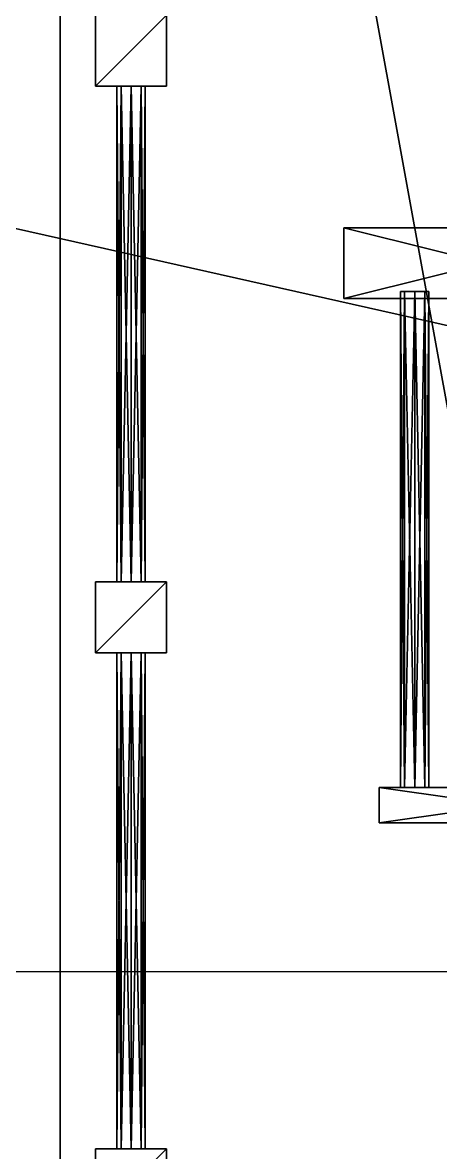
# Model space of a CAD drawing. Header units: metres. Extents: x -124 to 60, y -56 to 44.
# Drawn here: x 3.73 to 6.68, y -34.28 to -26.3 of the extents above; entities that cross this region are included whole.
import ezdxf

# ---------------------------------------------------------------- set-up
doc = ezdxf.new("R2010")
doc.units = ezdxf.units.M

msp = doc.modelspace()

# ---------------------------------------------------------------- linework, layer by layer
for points in [[(8, -36, 10), (8, -14, 10), (4, -14, 10)], [(4, -14, 10), (4, -36, 10), (8, -36, 10)], [(4, -23, 10), (4, -23), (4, -36)], [(4, -36), (4, -36, 10), (4, -23, 10)], [(-13, -24, -6), (-13, -33, -6), (27, -33, -6)], [(27, -33, -6), (27, -24, -6), (-13, -24, -6)], [(4.25, -26.75, 13.5), (4.75, -26.75, 13.5), (4.75, -26.25, 13.5)], [(4.75, -26.25, 13.5), (4.25, -26.25, 13.5), (4.25, -26.75, 13.5)], [(4.25, -26.75, 13.5), (4.25, -26.25, 13.5), (4.25, -26.25, 10)], [(4.25, -26.25, 10), (4.25, -26.75, 10), (4.25, -26.75, 13.5)], [(4.75, -26.25, 13.5), (4.75, -26.75, 13.5), (4.75, -26.75, 10)], [(4.75, -26.75, 10), (4.75, -26.25, 10), (4.75, -26.25, 13.5)], [(4.75, -26.75, 13.5), (4.25, -26.75, 13.5), (4.25, -26.75, 10)], [(4.25, -26.75, 10), (4.75, -26.75, 10), (4.75, -26.75, 13.5)], [(4.42929, -26.75, 11.5707), (4.4, -26.75, 11.5), (4.4, -30.25, 11.5)], [(4.4, -30.25, 11.5), (4.42929, -30.25, 11.5707), (4.42929, -26.75, 11.5707)], [(4.4, -26.75, 11.5), (4.42929, -26.75, 11.4293), (4.42929, -30.25, 11.4293)], [(4.42929, -30.25, 11.4293), (4.4, -30.25, 11.5), (4.4, -26.75, 11.5)], [(4.42929, -26.75, 13.0707), (4.4, -26.75, 13), (4.4, -30.25, 13)], [(4.4, -30.25, 13), (4.42929, -30.25, 13.0707), (4.42929, -26.75, 13.0707)], [(4.4, -26.75, 13), (4.42929, -26.75, 12.9293), (4.42929, -30.25, 12.9293)], [(4.42929, -30.25, 12.9293), (4.4, -30.25, 13), (4.4, -26.75, 13)], [(4.5, -26.75, 11.6), (4.42929, -26.75, 11.5707), (4.42929, -30.25, 11.5707)], [(4.42929, -30.25, 11.5707), (4.5, -30.25, 11.6), (4.5, -26.75, 11.6)], [(4.42929, -26.75, 11.4293), (4.5, -26.75, 11.4), (4.5, -30.25, 11.4)], [(4.5, -30.25, 11.4), (4.42929, -30.25, 11.4293), (4.42929, -26.75, 11.4293)], [(4.5, -26.75, 13.1), (4.42929, -26.75, 13.0707), (4.42929, -30.25, 13.0707)], [(4.42929, -30.25, 13.0707), (4.5, -30.25, 13.1), (4.5, -26.75, 13.1)], [(4.42929, -26.75, 12.9293), (4.5, -26.75, 12.9), (4.5, -30.25, 12.9)], [(4.5, -30.25, 12.9), (4.42929, -30.25, 12.9293), (4.42929, -26.75, 12.9293)], [(4.5, -26.75, 11.4), (4.57071, -26.75, 11.4293), (4.57071, -30.25, 11.4293)], [(4.57071, -30.25, 11.4293), (4.5, -30.25, 11.4), (4.5, -26.75, 11.4)], [(4.57071, -26.75, 11.5707), (4.5, -26.75, 11.6), (4.5, -30.25, 11.6)], [(4.5, -30.25, 11.6), (4.57071, -30.25, 11.5707), (4.57071, -26.75, 11.5707)], [(4.5, -26.75, 12.9), (4.57071, -26.75, 12.9293), (4.57071, -30.25, 12.9293)], [(4.57071, -30.25, 12.9293), (4.5, -30.25, 12.9), (4.5, -26.75, 12.9)], [(4.57071, -26.75, 13.0707), (4.5, -26.75, 13.1), (4.5, -30.25, 13.1)], [(4.5, -30.25, 13.1), (4.57071, -30.25, 13.0707), (4.57071, -26.75, 13.0707)], [(4.57071, -26.75, 11.4293), (4.6, -26.75, 11.5), (4.6, -30.25, 11.5)], [(4.6, -30.25, 11.5), (4.57071, -30.25, 11.4293), (4.57071, -26.75, 11.4293)], [(4.6, -26.75, 11.5), (4.57071, -26.75, 11.5707), (4.57071, -30.25, 11.5707)], [(4.57071, -30.25, 11.5707), (4.6, -30.25, 11.5), (4.6, -26.75, 11.5)], [(4.57071, -26.75, 12.9293), (4.6, -26.75, 13), (4.6, -30.25, 13)], [(4.6, -30.25, 13), (4.57071, -30.25, 12.9293), (4.57071, -26.75, 12.9293)], [(4.6, -26.75, 13), (4.57071, -26.75, 13.0707), (4.57071, -30.25, 13.0707)], [(4.57071, -30.25, 13.0707), (4.6, -30.25, 13), (4.6, -26.75, 13)], [(6, -28.25, 18), (8, -28.25, 18), (8, -27.75, 18)], [(8, -27.75, 18), (6, -27.75, 18), (6, -28.25, 18)], [(6, -28.25, 13), (6, -28.25, 18), (6, -27.75, 18)], [(6, -27.75, 13), (6, -27.75, 18), (8, -27.75, 18)], [(6, -27.75, 18), (6, -27.75, 13), (6, -28.25, 13)], [(8, -27.75, 18), (8, -27.75, 13), (6, -27.75, 13)], [(6, -27.75, 13), (8, -27.75, 13), (8, -28.25, 13)], [(8, -28.25, 13), (6, -28.25, 13), (6, -27.75, 13)], [(6.42929, -28.2, 14.5707), (6.4, -28.2, 14.5), (6.4, -31.7, 14.5)], [(6.4, -31.7, 14.5), (6.42929, -31.7, 14.5707), (6.42929, -28.2, 14.5707)], [(6.4, -28.2, 14.5), (6.42929, -28.2, 14.4293), (6.42929, -31.7, 14.4293)], [(6.42929, -31.7, 14.4293), (6.4, -31.7, 14.5), (6.4, -28.2, 14.5)], [(6.42929, -28.2, 15.5707), (6.4, -28.2, 15.5), (6.4, -31.7, 15.5)], [(6.4, -31.7, 15.5), (6.42929, -31.7, 15.5707), (6.42929, -28.2, 15.5707)], [(6.4, -28.2, 15.5), (6.42929, -28.2, 15.4293), (6.42929, -31.7, 15.4293)], [(6.42929, -31.7, 15.4293), (6.4, -31.7, 15.5), (6.4, -28.2, 15.5)], [(6.42929, -28.2, 13.5707), (6.4, -28.2, 13.5), (6.4, -31.7, 13.5)], [(6.4, -31.7, 13.5), (6.42929, -31.7, 13.5707), (6.42929, -28.2, 13.5707)], [(6.4, -28.2, 13.5), (6.42929, -28.2, 13.4293), (6.42929, -31.7, 13.4293)], [(6.42929, -31.7, 13.4293), (6.4, -31.7, 13.5), (6.4, -28.2, 13.5)], [(6.42929, -28.2, 17.5707), (6.4, -28.2, 17.5), (6.4, -31.7, 17.5)], [(6.4, -31.7, 17.5), (6.42929, -31.7, 17.5707), (6.42929, -28.2, 17.5707)], [(6.4, -28.2, 17.5), (6.42929, -28.2, 17.4293), (6.42929, -31.7, 17.4293)], [(6.42929, -31.7, 17.4293), (6.4, -31.7, 17.5), (6.4, -28.2, 17.5)], [(6.42929, -28.2, 16.5707), (6.4, -28.2, 16.5), (6.4, -31.7, 16.5)], [(6.4, -31.7, 16.5), (6.42929, -31.7, 16.5707), (6.42929, -28.2, 16.5707)], [(6.4, -28.2, 16.5), (6.42929, -28.2, 16.4293), (6.42929, -31.7, 16.4293)], [(6.42929, -31.7, 16.4293), (6.4, -31.7, 16.5), (6.4, -28.2, 16.5)], [(6.5, -28.2, 14.6), (6.42929, -28.2, 14.5707), (6.42929, -31.7, 14.5707)], [(6.42929, -31.7, 14.5707), (6.5, -31.7, 14.6), (6.5, -28.2, 14.6)], [(6.42929, -28.2, 14.4293), (6.5, -28.2, 14.4), (6.5, -31.7, 14.4)], [(6.5, -31.7, 14.4), (6.42929, -31.7, 14.4293), (6.42929, -28.2, 14.4293)], [(6.5, -28.2, 15.6), (6.42929, -28.2, 15.5707), (6.42929, -31.7, 15.5707)], [(6.42929, -31.7, 15.5707), (6.5, -31.7, 15.6), (6.5, -28.2, 15.6)], [(6.42929, -28.2, 15.4293), (6.5, -28.2, 15.4), (6.5, -31.7, 15.4)], [(6.5, -31.7, 15.4), (6.42929, -31.7, 15.4293), (6.42929, -28.2, 15.4293)], [(6.5, -28.2, 13.6), (6.42929, -28.2, 13.5707), (6.42929, -31.7, 13.5707)], [(6.42929, -31.7, 13.5707), (6.5, -31.7, 13.6), (6.5, -28.2, 13.6)], [(6.42929, -28.2, 13.4293), (6.5, -28.2, 13.4), (6.5, -31.7, 13.4)], [(6.5, -31.7, 13.4), (6.42929, -31.7, 13.4293), (6.42929, -28.2, 13.4293)], [(6.5, -28.2, 17.6), (6.42929, -28.2, 17.5707), (6.42929, -31.7, 17.5707)], [(6.42929, -31.7, 17.5707), (6.5, -31.7, 17.6), (6.5, -28.2, 17.6)], [(6.42929, -28.2, 17.4293), (6.5, -28.2, 17.4), (6.5, -31.7, 17.4)], [(6.5, -31.7, 17.4), (6.42929, -31.7, 17.4293), (6.42929, -28.2, 17.4293)], [(6.5, -28.2, 16.6), (6.42929, -28.2, 16.5707), (6.42929, -31.7, 16.5707)], [(6.42929, -31.7, 16.5707), (6.5, -31.7, 16.6), (6.5, -28.2, 16.6)], [(6.42929, -28.2, 16.4293), (6.5, -28.2, 16.4), (6.5, -31.7, 16.4)], [(6.5, -31.7, 16.4), (6.42929, -31.7, 16.4293), (6.42929, -28.2, 16.4293)], [(6.5, -28.2, 14.4), (6.57071, -28.2, 14.4293), (6.57071, -31.7, 14.4293)], [(6.57071, -31.7, 14.4293), (6.5, -31.7, 14.4), (6.5, -28.2, 14.4)], [(6.57071, -28.2, 14.5707), (6.5, -28.2, 14.6), (6.5, -31.7, 14.6)], [(6.5, -31.7, 14.6), (6.57071, -31.7, 14.5707), (6.57071, -28.2, 14.5707)], [(6.5, -28.2, 15.4), (6.57071, -28.2, 15.4293), (6.57071, -31.7, 15.4293)], [(6.57071, -31.7, 15.4293), (6.5, -31.7, 15.4), (6.5, -28.2, 15.4)], [(6.57071, -28.2, 15.5707), (6.5, -28.2, 15.6), (6.5, -31.7, 15.6)], [(6.5, -31.7, 15.6), (6.57071, -31.7, 15.5707), (6.57071, -28.2, 15.5707)], [(6.5, -28.2, 13.4), (6.57071, -28.2, 13.4293), (6.57071, -31.7, 13.4293)], [(6.57071, -31.7, 13.4293), (6.5, -31.7, 13.4), (6.5, -28.2, 13.4)], [(6.57071, -28.2, 13.5707), (6.5, -28.2, 13.6), (6.5, -31.7, 13.6)], [(6.5, -31.7, 13.6), (6.57071, -31.7, 13.5707), (6.57071, -28.2, 13.5707)], [(6.5, -28.2, 17.4), (6.57071, -28.2, 17.4293), (6.57071, -31.7, 17.4293)], [(6.57071, -31.7, 17.4293), (6.5, -31.7, 17.4), (6.5, -28.2, 17.4)], [(6.57071, -28.2, 17.5707), (6.5, -28.2, 17.6), (6.5, -31.7, 17.6)], [(6.5, -31.7, 17.6), (6.57071, -31.7, 17.5707), (6.57071, -28.2, 17.5707)], [(6.5, -28.2, 16.4), (6.57071, -28.2, 16.4293), (6.57071, -31.7, 16.4293)], [(6.57071, -31.7, 16.4293), (6.5, -31.7, 16.4), (6.5, -28.2, 16.4)], [(6.57071, -28.2, 16.5707), (6.5, -28.2, 16.6), (6.5, -31.7, 16.6)], [(6.5, -31.7, 16.6), (6.57071, -31.7, 16.5707), (6.57071, -28.2, 16.5707)], [(6.57071, -28.2, 14.4293), (6.6, -28.2, 14.5), (6.6, -31.7, 14.5)], [(6.6, -31.7, 14.5), (6.57071, -31.7, 14.4293), (6.57071, -28.2, 14.4293)], [(6.6, -28.2, 14.5), (6.57071, -28.2, 14.5707), (6.57071, -31.7, 14.5707)], [(6.57071, -31.7, 14.5707), (6.6, -31.7, 14.5), (6.6, -28.2, 14.5)], [(6.57071, -28.2, 15.4293), (6.6, -28.2, 15.5), (6.6, -31.7, 15.5)], [(6.6, -31.7, 15.5), (6.57071, -31.7, 15.4293), (6.57071, -28.2, 15.4293)], [(6.6, -28.2, 15.5), (6.57071, -28.2, 15.5707), (6.57071, -31.7, 15.5707)], [(6.57071, -31.7, 15.5707), (6.6, -31.7, 15.5), (6.6, -28.2, 15.5)], [(6.57071, -28.2, 13.4293), (6.6, -28.2, 13.5), (6.6, -31.7, 13.5)], [(6.6, -31.7, 13.5), (6.57071, -31.7, 13.4293), (6.57071, -28.2, 13.4293)], [(6.6, -28.2, 13.5), (6.57071, -28.2, 13.5707), (6.57071, -31.7, 13.5707)], [(6.57071, -31.7, 13.5707), (6.6, -31.7, 13.5), (6.6, -28.2, 13.5)], [(6.57071, -28.2, 17.4293), (6.6, -28.2, 17.5), (6.6, -31.7, 17.5)], [(6.6, -31.7, 17.5), (6.57071, -31.7, 17.4293), (6.57071, -28.2, 17.4293)], [(6.6, -28.2, 17.5), (6.57071, -28.2, 17.5707), (6.57071, -31.7, 17.5707)], [(6.57071, -31.7, 17.5707), (6.6, -31.7, 17.5), (6.6, -28.2, 17.5)], [(6.57071, -28.2, 16.4293), (6.6, -28.2, 16.5), (6.6, -31.7, 16.5)], [(6.6, -31.7, 16.5), (6.57071, -31.7, 16.4293), (6.57071, -28.2, 16.4293)], [(6.6, -28.2, 16.5), (6.57071, -28.2, 16.5707), (6.57071, -31.7, 16.5707)], [(6.57071, -31.7, 16.5707), (6.6, -31.7, 16.5), (6.6, -28.2, 16.5)], [(8, -28.25, 13), (8, -28.25, 18), (6, -28.25, 18)], [(6, -28.25, 18), (6, -28.25, 13), (8, -28.25, 13)], [(4.25, -30.75, 13.5), (4.75, -30.75, 13.5), (4.75, -30.25, 13.5)], [(4.75, -30.25, 13.5), (4.25, -30.25, 13.5), (4.25, -30.75, 13.5)], [(4.25, -30.75, 13.5), (4.25, -30.25, 13.5), (4.25, -30.25, 10)], [(4.25, -30.25, 10), (4.25, -30.75, 10), (4.25, -30.75, 13.5)], [(4.25, -30.25, 13.5), (4.75, -30.25, 13.5), (4.75, -30.25, 10)], [(4.75, -30.25, 10), (4.25, -30.25, 10), (4.25, -30.25, 13.5)], [(4.75, -30.25, 13.5), (4.75, -30.75, 13.5), (4.75, -30.75, 10)], [(4.75, -30.75, 10), (4.75, -30.25, 10), (4.75, -30.25, 13.5)], [(4.75, -30.75, 13.5), (4.25, -30.75, 13.5), (4.25, -30.75, 10)], [(4.25, -30.75, 10), (4.75, -30.75, 10), (4.75, -30.75, 13.5)], [(4.42929, -30.75, 13.0707), (4.4, -30.75, 13), (4.4, -34.25, 13)], [(4.4, -34.25, 13), (4.42929, -34.25, 13.0707), (4.42929, -30.75, 13.0707)], [(4.4, -30.75, 13), (4.42929, -30.75, 12.9293), (4.42929, -34.25, 12.9293)], [(4.42929, -34.25, 12.9293), (4.4, -34.25, 13), (4.4, -30.75, 13)], [(4.42929, -30.75, 11.5707), (4.4, -30.75, 11.5), (4.4, -34.25, 11.5)], [(4.4, -34.25, 11.5), (4.42929, -34.25, 11.5707), (4.42929, -30.75, 11.5707)], [(4.4, -30.75, 11.5), (4.42929, -30.75, 11.4293), (4.42929, -34.25, 11.4293)], [(4.42929, -34.25, 11.4293), (4.4, -34.25, 11.5), (4.4, -30.75, 11.5)], [(4.5, -30.75, 13.1), (4.42929, -30.75, 13.0707), (4.42929, -34.25, 13.0707)], [(4.42929, -34.25, 13.0707), (4.5, -34.25, 13.1), (4.5, -30.75, 13.1)], [(4.42929, -30.75, 12.9293), (4.5, -30.75, 12.9), (4.5, -34.25, 12.9)], [(4.5, -34.25, 12.9), (4.42929, -34.25, 12.9293), (4.42929, -30.75, 12.9293)], [(4.5, -30.75, 11.6), (4.42929, -30.75, 11.5707), (4.42929, -34.25, 11.5707)], [(4.42929, -34.25, 11.5707), (4.5, -34.25, 11.6), (4.5, -30.75, 11.6)], [(4.42929, -30.75, 11.4293), (4.5, -30.75, 11.4), (4.5, -34.25, 11.4)], [(4.5, -34.25, 11.4), (4.42929, -34.25, 11.4293), (4.42929, -30.75, 11.4293)], [(4.5, -30.75, 12.9), (4.57071, -30.75, 12.9293), (4.57071, -34.25, 12.9293)], [(4.57071, -34.25, 12.9293), (4.5, -34.25, 12.9), (4.5, -30.75, 12.9)], [(4.57071, -30.75, 13.0707), (4.5, -30.75, 13.1), (4.5, -34.25, 13.1)], [(4.5, -34.25, 13.1), (4.57071, -34.25, 13.0707), (4.57071, -30.75, 13.0707)], [(4.5, -30.75, 11.4), (4.57071, -30.75, 11.4293), (4.57071, -34.25, 11.4293)], [(4.57071, -34.25, 11.4293), (4.5, -34.25, 11.4), (4.5, -30.75, 11.4)], [(4.57071, -30.75, 11.5707), (4.5, -30.75, 11.6), (4.5, -34.25, 11.6)], [(4.5, -34.25, 11.6), (4.57071, -34.25, 11.5707), (4.57071, -30.75, 11.5707)], [(4.57071, -30.75, 12.9293), (4.6, -30.75, 13), (4.6, -34.25, 13)], [(4.6, -34.25, 13), (4.57071, -34.25, 12.9293), (4.57071, -30.75, 12.9293)], [(4.6, -30.75, 13), (4.57071, -30.75, 13.0707), (4.57071, -34.25, 13.0707)], [(4.57071, -34.25, 13.0707), (4.6, -34.25, 13), (4.6, -30.75, 13)], [(4.57071, -30.75, 11.4293), (4.6, -30.75, 11.5), (4.6, -34.25, 11.5)], [(4.6, -34.25, 11.5), (4.57071, -34.25, 11.4293), (4.57071, -30.75, 11.4293)], [(4.6, -30.75, 11.5), (4.57071, -30.75, 11.5707), (4.57071, -34.25, 11.5707)], [(4.57071, -34.25, 11.5707), (4.6, -34.25, 11.5), (4.6, -30.75, 11.5)], [(6.25, -31.7, 13.25), (8, -31.7, 13.25), (8, -31.95, 13.25)], [(8, -31.7, 13.25), (6.25, -31.7, 13.25), (6.75, -31.7, 13.75)], [(8, -31.95, 13.25), (6.25, -31.95, 13.25), (6.25, -31.7, 13.25)], [(6.75, -31.7, 17.25), (6.75, -31.7, 13.75), (6.25, -31.7, 13.25)], [(6.25, -31.7, 17.75), (6.25, -31.7, 13.25), (6.25, -31.95, 13.25)], [(6.25, -31.7, 13.25), (6.25, -31.7, 17.75), (6.75, -31.7, 17.25)], [(6.25, -31.95, 13.25), (6.25, -31.95, 17.75), (6.25, -31.7, 17.75)], [(8, -31.7, 17.25), (6.75, -31.7, 17.25), (6.25, -31.7, 17.75)], [(8, -31.7, 17.75), (6.25, -31.7, 17.75), (6.25, -31.95, 17.75)], [(6.25, -31.7, 17.75), (8, -31.7, 17.75), (8, -31.7, 17.25)], [(6.25, -31.95, 17.75), (8, -31.95, 17.75), (8, -31.7, 17.75)], [(6.25, -31.95, 13.25), (8, -31.95, 13.25), (8, -31.95, 13.75)], [(8, -31.95, 13.75), (6.75, -31.95, 13.75), (6.25, -31.95, 13.25)], [(6.25, -31.95, 17.75), (6.25, -31.95, 13.25), (6.75, -31.95, 13.75)], [(6.75, -31.95, 13.75), (6.75, -31.95, 17.25), (6.25, -31.95, 17.75)], [(8, -31.95, 17.75), (6.25, -31.95, 17.75), (6.75, -31.95, 17.25)], [(4.25, -34.75, 13.5), (4.75, -34.75, 13.5), (4.75, -34.25, 13.5)], [(4.75, -34.25, 13.5), (4.25, -34.25, 13.5), (4.25, -34.75, 13.5)], [(4.25, -34.75, 13.5), (4.25, -34.25, 13.5), (4.25, -34.25, 10)], [(4.25, -34.25, 10), (4.25, -34.75, 10), (4.25, -34.75, 13.5)], [(4.25, -34.25, 13.5), (4.75, -34.25, 13.5), (4.75, -34.25, 10)], [(4.75, -34.25, 10), (4.25, -34.25, 10), (4.25, -34.25, 13.5)], [(4.75, -34.25, 13.5), (4.75, -34.75, 13.5), (4.75, -34.75, 10)], [(4.75, -34.75, 10), (4.75, -34.25, 10), (4.75, -34.25, 13.5)]]:
    msp.add_3dface(points)

doc.saveas('drawing.dxf')
